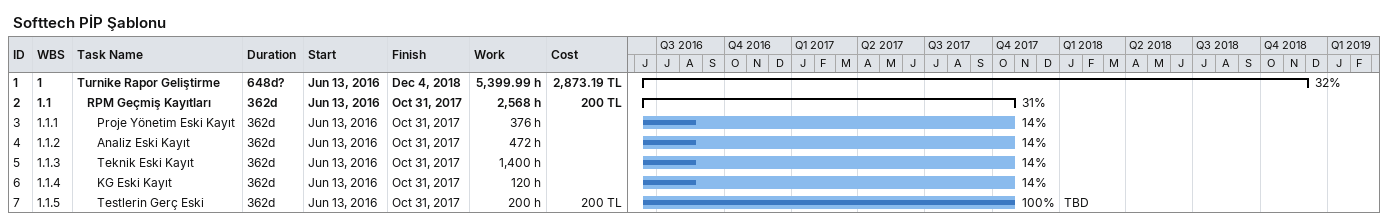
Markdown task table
Softtech PİP Şablonu

| ID | WBS | Task | Duration | Start | Finish | Resources | % complete | Work (h) | Cost (TL) |
|---|---|---|---|---|---|---|---|---|---|
| 1 | 1 | **Turnike Rapor Geliştirme** | 648d? | 2016-06-13 | 2018-12-04 |  | 32 | 5399.99 | 2873.19 |
| 2 | 1.1 | **RPM Geçmiş Kayıtları** | 362d | 2016-06-13 | 2017-10-31 |  | 31 | 2568 | 200 |
| 3 | 1.1.1 | Proje Yönetim Eski Kayıt | 362d | 2016-06-13 | 2017-10-31 |  | 14 | 376 |  |
| 4 | 1.1.2 | Analiz Eski Kayıt | 362d | 2016-06-13 | 2017-10-31 |  | 14 | 472 |  |
| 5 | 1.1.3 | Teknik Eski Kayıt | 362d | 2016-06-13 | 2017-10-31 |  | 14 | 1400 |  |
| 6 | 1.1.4 | KG Eski Kayıt | 362d | 2016-06-13 | 2017-10-31 |  | 14 | 120 |  |
| 7 | 1.1.5 | Testlerin Gerç Eski | 362d | 2016-06-13 | 2017-10-31 | TBD | 100 | 200 | 200 |
